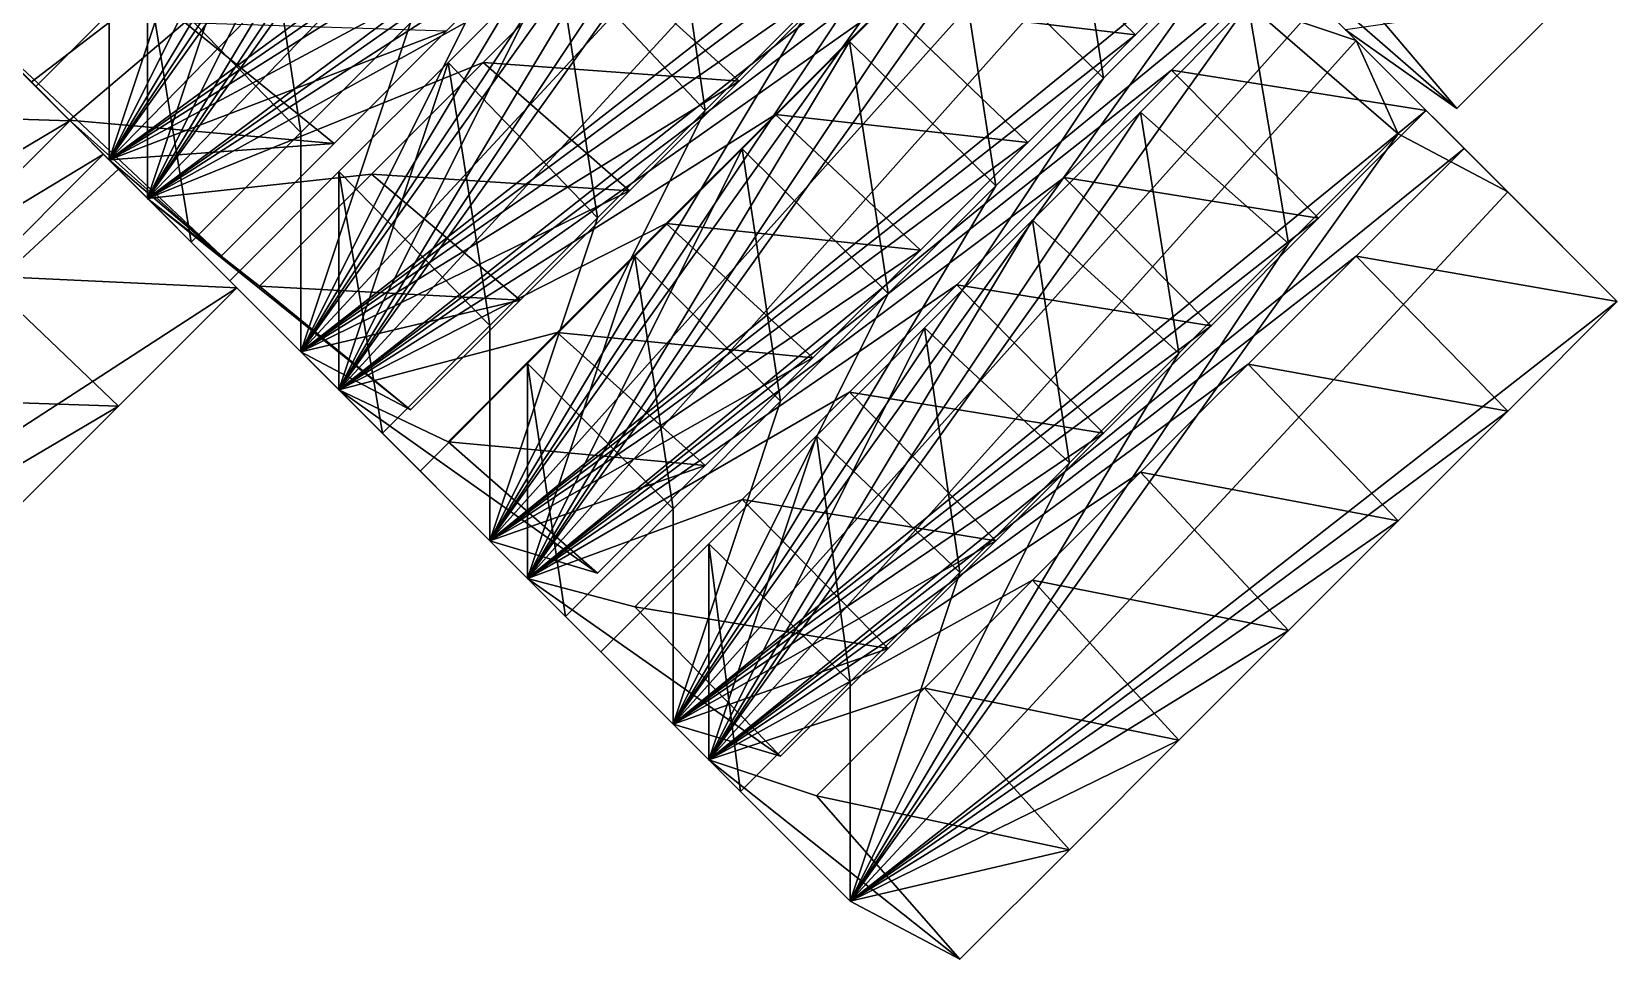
# Model space of a CAD drawing. Header units: metres. Extents: x 20449 to 20713, y 50397 to 50578.
# Drawn here: x 20554.83 to 20595.85, y 50404.11 to 50428.1 of the extents above; entities that cross this region are included whole.
import ezdxf

# ---------------------------------------------------------------- set-up
doc = ezdxf.new("R2010")
doc.units = ezdxf.units.M

msp = doc.modelspace()

# ---------------------------------------------------------------- linework, layer by layer
at = {"layer": 'ST_500_08'}
for points in [[(20572.349, 50409.267, 520), (20583.516, 50426.017, 520), (20586.308, 50428.809, 520)], [(20572.349, 50409.267, 520), (20586.308, 50428.809, 520), (20589.099, 50427.871, 520)], [(20587.349, 50422.619, 500), (20586.308, 50428.809, 520), (20583.516, 50426.017, 520)], [(20587.349, 50422.619, 500), (20590.184, 50425.454, 500), (20586.308, 50428.809, 520)], [(20590.184, 50425.454, 500), (20589.099, 50427.871, 520), (20586.308, 50428.809, 520)], [(20572.349, 50409.267, 520), (20589.099, 50427.871, 520), (20591.891, 50425.079, 520)], [(20590.184, 50425.454, 500), (20593.019, 50423.951, 500), (20589.099, 50427.871, 520)], [(20593.019, 50423.951, 500), (20591.891, 50425.079, 520), (20589.099, 50427.871, 520)], [(20572.349, 50409.267, 520), (20580.724, 50423.226, 520), (20583.516, 50426.017, 520)], [(20584.513, 50419.784, 500), (20583.516, 50426.017, 520), (20580.724, 50423.226, 520)], [(20584.513, 50419.784, 500), (20587.349, 50422.619, 500), (20583.516, 50426.017, 520)], [(20576.008, 50405.607, 500), (20590.184, 50425.454, 500), (20587.349, 50422.619, 500)], [(20576.008, 50405.607, 500), (20593.019, 50423.951, 500), (20590.184, 50425.454, 500)], [(20572.349, 50409.267, 520), (20591.891, 50425.079, 520), (20589.099, 50422.288, 520)], [(20595.854, 50421.116, 500), (20589.099, 50422.288, 520), (20591.891, 50425.079, 520)], [(20593.019, 50423.951, 500), (20595.854, 50421.116, 500), (20591.891, 50425.079, 520)], [(20576.008, 50405.607, 500), (20595.854, 50421.116, 500), (20593.019, 50423.951, 500)], [(20572.349, 50409.267, 520), (20577.932, 50420.434, 520), (20580.724, 50423.226, 520)], [(20581.678, 50416.948, 500), (20580.724, 50423.226, 520), (20577.932, 50420.434, 520)], [(20581.678, 50416.948, 500), (20584.513, 50419.784, 500), (20580.724, 50423.226, 520)], [(20576.008, 50405.607, 500), (20587.349, 50422.619, 500), (20584.513, 50419.784, 500)], [(20572.349, 50409.267, 520), (20589.099, 50422.288, 520), (20586.308, 50419.496, 520)], [(20593.019, 50418.281, 500), (20586.308, 50419.496, 520), (20589.099, 50422.288, 520)], [(20595.854, 50421.116, 500), (20593.019, 50418.281, 500), (20589.099, 50422.288, 520)], [(20576.008, 50405.607, 500), (20593.019, 50418.281, 500), (20595.854, 50421.116, 500)], [(20572.349, 50409.267, 520), (20575.14, 50417.642, 520), (20577.932, 50420.434, 520)], [(20578.843, 50414.113, 500), (20577.932, 50420.434, 520), (20575.14, 50417.642, 520)], [(20578.843, 50414.113, 500), (20581.678, 50416.948, 500), (20577.932, 50420.434, 520)], [(20576.008, 50405.607, 500), (20584.513, 50419.784, 500), (20581.678, 50416.948, 500)], [(20572.349, 50409.267, 520), (20586.308, 50419.496, 520), (20583.516, 50416.704, 520)], [(20590.184, 50415.446, 500), (20583.516, 50416.704, 520), (20586.308, 50419.496, 520)], [(20593.019, 50418.281, 500), (20590.184, 50415.446, 500), (20586.308, 50419.496, 520)], [(20576.008, 50405.607, 500), (20590.184, 50415.446, 500), (20593.019, 50418.281, 500)], [(20576.008, 50411.278, 500), (20575.14, 50417.642, 520), (20572.349, 50414.85, 520)], [(20572.349, 50409.267, 520), (20572.349, 50414.85, 520), (20575.14, 50417.642, 520)], [(20576.008, 50411.278, 500), (20578.843, 50414.113, 500), (20575.14, 50417.642, 520)], [(20572.349, 50409.267, 520), (20583.516, 50416.704, 520), (20580.724, 50413.912, 520)], [(20576.008, 50405.607, 500), (20581.678, 50416.948, 500), (20578.843, 50414.113, 500)], [(20587.349, 50412.611, 500), (20580.724, 50413.912, 520), (20583.516, 50416.704, 520)], [(20590.184, 50415.446, 500), (20587.349, 50412.611, 500), (20583.516, 50416.704, 520)], [(20576.008, 50405.607, 500), (20587.349, 50412.611, 500), (20590.184, 50415.446, 500)], [(20573.173, 50408.443, 500), (20572.349, 50414.85, 520), (20569.557, 50412.058, 520)], [(20572.349, 50409.267, 520), (20569.557, 50412.058, 520), (20572.349, 50414.85, 520)], [(20573.173, 50408.443, 500), (20576.008, 50411.278, 500), (20572.349, 50414.85, 520)], [(20572.349, 50409.267, 520), (20580.724, 50413.912, 520), (20577.932, 50411.12, 520)], [(20576.008, 50405.607, 500), (20578.843, 50414.113, 500), (20576.008, 50411.278, 500)], [(20584.513, 50409.775, 500), (20577.932, 50411.12, 520), (20580.724, 50413.912, 520)], [(20587.349, 50412.611, 500), (20584.513, 50409.775, 500), (20580.724, 50413.912, 520)], [(20576.008, 50405.607, 500), (20584.513, 50409.775, 500), (20587.349, 50412.611, 500)], [(20576.008, 50405.607, 500), (20573.173, 50408.443, 500), (20569.557, 50412.058, 520)], [(20576.008, 50405.607, 500), (20569.557, 50412.058, 520), (20572.349, 50409.267, 520)], [(20577.932, 50411.12, 520), (20575.14, 50408.329, 520), (20572.349, 50409.267, 520)], [(20576.008, 50405.607, 500), (20576.008, 50411.278, 500), (20573.173, 50408.443, 500)], [(20581.678, 50406.94, 500), (20575.14, 50408.329, 520), (20577.932, 50411.12, 520)], [(20584.513, 50409.775, 500), (20581.678, 50406.94, 500), (20577.932, 50411.12, 520)], [(20576.008, 50405.607, 500), (20581.678, 50406.94, 500), (20584.513, 50409.775, 500)], [(20578.843, 50404.105, 500), (20576.008, 50405.607, 500), (20572.349, 50409.267, 520)], [(20578.843, 50404.105, 500), (20572.349, 50409.267, 520), (20575.14, 50408.329, 520)], [(20581.678, 50406.94, 500), (20578.843, 50404.105, 500), (20575.14, 50408.329, 520)], [(20581.678, 50406.94, 500), (20576.008, 50405.607, 500), (20578.843, 50404.105, 500)]]:
    msp.add_3dface(points, dxfattribs=at)
at = {"layer": 'ST_525_08'}
for points in [[(20567.657, 50413.958, 545), (20578.764, 50430.618, 545), (20581.541, 50433.394, 545)], [(20567.657, 50413.958, 545), (20581.541, 50433.394, 545), (20584.317, 50432.653, 545)], [(20582.56, 50426.891, 525), (20581.541, 50433.394, 545), (20578.764, 50430.618, 545)], [(20582.56, 50426.891, 525), (20585.344, 50429.675, 525), (20581.541, 50433.394, 545)], [(20567.657, 50413.958, 545), (20584.317, 50432.653, 545), (20587.094, 50429.877, 545)], [(20567.657, 50413.958, 545), (20575.987, 50427.841, 545), (20578.764, 50430.618, 545)], [(20579.777, 50424.107, 525), (20578.764, 50430.618, 545), (20575.987, 50427.841, 545)], [(20579.777, 50424.107, 525), (20582.56, 50426.891, 525), (20578.764, 50430.618, 545)], [(20567.657, 50413.958, 545), (20587.094, 50429.877, 545), (20584.317, 50427.1, 545)], [(20590.911, 50426.059, 525), (20584.317, 50427.1, 545), (20587.094, 50429.877, 545)], [(20588.128, 50428.843, 525), (20590.911, 50426.059, 525), (20587.094, 50429.877, 545)], [(20571.426, 50410.189, 525), (20585.344, 50429.675, 525), (20582.56, 50426.891, 525)], [(20571.426, 50410.189, 525), (20588.128, 50428.843, 525), (20585.344, 50429.675, 525)], [(20571.426, 50410.189, 525), (20590.911, 50426.059, 525), (20588.128, 50428.843, 525)], [(20567.657, 50413.958, 545), (20573.211, 50425.064, 545), (20575.987, 50427.841, 545)], [(20576.993, 50421.324, 525), (20575.987, 50427.841, 545), (20573.211, 50425.064, 545)], [(20576.993, 50421.324, 525), (20579.777, 50424.107, 525), (20575.987, 50427.841, 545)], [(20567.657, 50413.958, 545), (20584.317, 50427.1, 545), (20581.541, 50424.323, 545)], [(20588.128, 50423.276, 525), (20581.541, 50424.323, 545), (20584.317, 50427.1, 545)], [(20590.911, 50426.059, 525), (20588.128, 50423.276, 525), (20584.317, 50427.1, 545)], [(20571.426, 50410.189, 525), (20582.56, 50426.891, 525), (20579.777, 50424.107, 525)], [(20571.426, 50410.189, 525), (20588.128, 50423.276, 525), (20590.911, 50426.059, 525)], [(20567.657, 50413.958, 545), (20570.434, 50422.288, 545), (20573.211, 50425.064, 545)], [(20574.209, 50418.54, 525), (20573.211, 50425.064, 545), (20570.434, 50422.288, 545)], [(20574.209, 50418.54, 525), (20576.993, 50421.324, 525), (20573.211, 50425.064, 545)], [(20567.657, 50413.958, 545), (20581.541, 50424.323, 545), (20578.764, 50421.547, 545)], [(20571.426, 50410.189, 525), (20579.777, 50424.107, 525), (20576.993, 50421.324, 525)], [(20585.344, 50420.492, 525), (20578.764, 50421.547, 545), (20581.541, 50424.323, 545)], [(20588.128, 50423.276, 525), (20585.344, 50420.492, 525), (20581.541, 50424.323, 545)], [(20571.426, 50410.189, 525), (20585.344, 50420.492, 525), (20588.128, 50423.276, 525)], [(20571.426, 50415.757, 525), (20570.434, 50422.288, 545), (20567.657, 50419.511, 545)], [(20567.657, 50413.958, 545), (20567.657, 50419.511, 545), (20570.434, 50422.288, 545)], [(20571.426, 50415.757, 525), (20574.209, 50418.54, 525), (20570.434, 50422.288, 545)], [(20567.657, 50413.958, 545), (20578.764, 50421.547, 545), (20575.987, 50418.77, 545)], [(20571.426, 50410.189, 525), (20576.993, 50421.324, 525), (20574.209, 50418.54, 525)], [(20582.56, 50417.709, 525), (20575.987, 50418.77, 545), (20578.764, 50421.547, 545)], [(20585.344, 50420.492, 525), (20582.56, 50417.709, 525), (20578.764, 50421.547, 545)], [(20571.426, 50410.189, 525), (20582.56, 50417.709, 525), (20585.344, 50420.492, 525)], [(20568.642, 50412.973, 525), (20567.657, 50419.511, 545), (20564.881, 50416.734, 545)], [(20567.657, 50413.958, 545), (20564.881, 50416.734, 545), (20567.657, 50419.511, 545)], [(20568.642, 50412.973, 525), (20571.426, 50415.757, 525), (20567.657, 50419.511, 545)], [(20567.657, 50413.958, 545), (20575.987, 50418.77, 545), (20573.211, 50415.994, 545)], [(20579.777, 50414.925, 525), (20573.211, 50415.994, 545), (20575.987, 50418.77, 545)], [(20582.56, 50417.709, 525), (20579.777, 50414.925, 525), (20575.987, 50418.77, 545)], [(20571.426, 50410.189, 525), (20574.209, 50418.54, 525), (20571.426, 50415.757, 525)], [(20571.426, 50410.189, 525), (20579.777, 50414.925, 525), (20582.56, 50417.709, 525)], [(20571.426, 50410.189, 525), (20568.642, 50412.973, 525), (20564.881, 50416.734, 545)], [(20571.426, 50410.189, 525), (20564.881, 50416.734, 545), (20567.657, 50413.958, 545)], [(20573.211, 50415.994, 545), (20570.434, 50413.217, 545), (20567.657, 50413.958, 545)], [(20576.993, 50412.141, 525), (20570.434, 50413.217, 545), (20573.211, 50415.994, 545)], [(20579.777, 50414.925, 525), (20576.993, 50412.141, 525), (20573.211, 50415.994, 545)], [(20571.426, 50410.189, 525), (20571.426, 50415.757, 525), (20568.642, 50412.973, 525)], [(20571.426, 50410.189, 525), (20576.993, 50412.141, 525), (20579.777, 50414.925, 525)], [(20574.209, 50409.358, 525), (20571.426, 50410.189, 525), (20567.657, 50413.958, 545)], [(20574.209, 50409.358, 525), (20567.657, 50413.958, 545), (20570.434, 50413.217, 545)], [(20576.993, 50412.141, 525), (20574.209, 50409.358, 525), (20570.434, 50413.217, 545)], [(20576.993, 50412.141, 525), (20571.426, 50410.189, 525), (20574.209, 50409.358, 525)]]:
    msp.add_3dface(points, dxfattribs=at)
at = {"layer": 'ST_525_09'}
for points in [[(20591.701, 50426.107, 525), (20588.825, 50428.146, 525), (20585.2, 50431.771, 545)], [(20591.701, 50426.107, 525), (20585.2, 50431.771, 545), (20588.022, 50430.444, 545)], [(20594.578, 50428.983, 525), (20591.701, 50426.107, 525), (20588.022, 50430.444, 545)], [(20594.578, 50428.983, 525), (20588.825, 50428.146, 525), (20591.701, 50426.107, 525)]]:
    msp.add_3dface(points, dxfattribs=at)
at = {"layer": 'ST_550_08'}
for points in [[(20562.782, 50418.834, 570), (20574.074, 50435.772, 570), (20576.897, 50438.595, 570)], [(20562.782, 50418.834, 570), (20576.897, 50438.595, 570), (20579.72, 50437.251, 570)], [(20562.782, 50418.834, 570), (20579.72, 50437.251, 570), (20582.543, 50434.428, 570)], [(20562.782, 50418.834, 570), (20571.251, 50432.949, 570), (20574.074, 50435.772, 570)], [(20562.782, 50418.834, 570), (20582.543, 50434.428, 570), (20579.72, 50431.605, 570)], [(20566.689, 50414.926, 550), (20580.607, 50434.412, 550), (20577.824, 50431.629, 550)], [(20566.689, 50414.926, 550), (20583.391, 50433.579, 550), (20580.607, 50434.412, 550)], [(20566.689, 50414.926, 550), (20586.175, 50430.796, 550), (20583.391, 50433.579, 550)], [(20562.782, 50418.834, 570), (20568.428, 50430.126, 570), (20571.251, 50432.949, 570)], [(20572.256, 50426.061, 550), (20571.251, 50432.949, 570), (20568.428, 50430.126, 570)], [(20572.256, 50426.061, 550), (20575.04, 50428.845, 550), (20571.251, 50432.949, 570)], [(20562.782, 50418.834, 570), (20579.72, 50431.605, 570), (20576.897, 50428.782, 570)], [(20566.689, 50414.926, 550), (20577.824, 50431.629, 550), (20575.04, 50428.845, 550)], [(20583.391, 50428.012, 550), (20576.897, 50428.782, 570), (20579.72, 50431.605, 570)], [(20586.175, 50430.796, 550), (20583.391, 50428.012, 550), (20579.72, 50431.605, 570)], [(20566.689, 50414.926, 550), (20583.391, 50428.012, 550), (20586.175, 50430.796, 550)], [(20562.782, 50418.834, 570), (20565.605, 50427.303, 570), (20568.428, 50430.126, 570)], [(20569.473, 50423.278, 550), (20568.428, 50430.126, 570), (20565.605, 50427.303, 570)], [(20569.473, 50423.278, 550), (20572.256, 50426.061, 550), (20568.428, 50430.126, 570)], [(20562.782, 50418.834, 570), (20576.897, 50428.782, 570), (20574.074, 50425.959, 570)], [(20566.689, 50414.926, 550), (20575.04, 50428.845, 550), (20572.256, 50426.061, 550)], [(20580.607, 50425.228, 550), (20574.074, 50425.959, 570), (20576.897, 50428.782, 570)], [(20583.391, 50428.012, 550), (20580.607, 50425.228, 550), (20576.897, 50428.782, 570)], [(20566.689, 50414.926, 550), (20580.607, 50425.228, 550), (20583.391, 50428.012, 550)], [(20566.689, 50420.494, 550), (20565.605, 50427.303, 570), (20562.782, 50424.48, 570)], [(20562.782, 50418.834, 570), (20562.782, 50424.48, 570), (20565.605, 50427.303, 570)], [(20566.689, 50420.494, 550), (20569.473, 50423.278, 550), (20565.605, 50427.303, 570)], [(20562.782, 50418.834, 570), (20574.074, 50425.959, 570), (20571.251, 50423.136, 570)], [(20566.689, 50414.926, 550), (20572.256, 50426.061, 550), (20569.473, 50423.278, 550)], [(20577.824, 50422.445, 550), (20571.251, 50423.136, 570), (20574.074, 50425.959, 570)], [(20580.607, 50425.228, 550), (20577.824, 50422.445, 550), (20574.074, 50425.959, 570)], [(20566.689, 50414.926, 550), (20577.824, 50422.445, 550), (20580.607, 50425.228, 550)], [(20563.905, 50417.71, 550), (20562.782, 50424.48, 570), (20559.959, 50421.657, 570)], [(20562.782, 50418.834, 570), (20559.959, 50421.657, 570), (20562.782, 50424.48, 570)], [(20563.905, 50417.71, 550), (20566.689, 50420.494, 550), (20562.782, 50424.48, 570)], [(20566.689, 50414.926, 550), (20569.473, 50423.278, 550), (20566.689, 50420.494, 550)], [(20562.782, 50418.834, 570), (20571.251, 50423.136, 570), (20568.428, 50420.313, 570)], [(20575.04, 50419.661, 550), (20568.428, 50420.313, 570), (20571.251, 50423.136, 570)], [(20577.824, 50422.445, 550), (20575.04, 50419.661, 550), (20571.251, 50423.136, 570)], [(20566.689, 50414.926, 550), (20575.04, 50419.661, 550), (20577.824, 50422.445, 550)], [(20566.689, 50414.926, 550), (20563.905, 50417.71, 550), (20559.959, 50421.657, 570)], [(20566.689, 50414.926, 550), (20559.959, 50421.657, 570), (20562.782, 50418.834, 570)], [(20566.689, 50414.926, 550), (20566.689, 50420.494, 550), (20563.905, 50417.71, 550)], [(20568.428, 50420.313, 570), (20565.605, 50417.49, 570), (20562.782, 50418.834, 570)], [(20572.256, 50416.877, 550), (20565.605, 50417.49, 570), (20568.428, 50420.313, 570)], [(20575.04, 50419.661, 550), (20572.256, 50416.877, 550), (20568.428, 50420.313, 570)], [(20566.689, 50414.926, 550), (20572.256, 50416.877, 550), (20575.04, 50419.661, 550)], [(20569.473, 50414.094, 550), (20566.689, 50414.926, 550), (20562.782, 50418.834, 570)], [(20569.473, 50414.094, 550), (20562.782, 50418.834, 570), (20565.605, 50417.49, 570)], [(20572.256, 50416.877, 550), (20569.473, 50414.094, 550), (20565.605, 50417.49, 570)], [(20572.256, 50416.877, 550), (20566.689, 50414.926, 550), (20569.473, 50414.094, 550)]]:
    msp.add_3dface(points, dxfattribs=at)
at = {"layer": 'ST_575_08'}
for points in [[(20557.831, 50423.784, 595), (20569.408, 50441.149, 595), (20572.302, 50444.043, 595)], [(20557.831, 50423.784, 595), (20572.302, 50444.043, 595), (20575.196, 50441.774, 595)], [(20557.831, 50423.784, 595), (20575.196, 50441.774, 595), (20578.09, 50438.88, 595)], [(20557.831, 50423.784, 595), (20566.514, 50438.254, 595), (20569.408, 50441.149, 595)], [(20561.797, 50419.818, 575), (20575.974, 50439.666, 575), (20573.139, 50436.831, 575)], [(20561.797, 50419.818, 575), (20578.809, 50438.161, 575), (20575.974, 50439.666, 575)], [(20557.831, 50423.784, 595), (20578.09, 50438.88, 595), (20575.196, 50435.986, 595)], [(20557.831, 50423.784, 595), (20563.62, 50435.36, 595), (20566.514, 50438.254, 595)], [(20561.797, 50419.818, 575), (20581.645, 50435.326, 575), (20578.809, 50438.161, 575)], [(20561.797, 50419.818, 575), (20573.139, 50436.831, 575), (20570.303, 50433.995, 575)], [(20557.831, 50423.784, 595), (20575.196, 50435.986, 595), (20572.302, 50433.092, 595)], [(20557.831, 50423.784, 595), (20560.726, 50432.466, 595), (20563.62, 50435.36, 595)], [(20561.797, 50419.818, 575), (20578.809, 50432.49, 575), (20581.645, 50435.326, 575)], [(20561.797, 50419.818, 575), (20570.303, 50433.995, 575), (20567.468, 50431.16, 575)], [(20557.831, 50423.784, 595), (20572.302, 50433.092, 595), (20569.408, 50430.198, 595)], [(20561.797, 50425.489, 575), (20560.726, 50432.466, 595), (20557.831, 50429.572, 595)], [(20557.831, 50423.784, 595), (20557.831, 50429.572, 595), (20560.726, 50432.466, 595)], [(20561.797, 50425.489, 575), (20564.632, 50428.324, 575), (20560.726, 50432.466, 595)], [(20561.797, 50419.818, 575), (20575.974, 50429.655, 575), (20578.809, 50432.49, 575)], [(20561.797, 50419.818, 575), (20567.468, 50431.16, 575), (20564.632, 50428.324, 575)], [(20557.831, 50423.784, 595), (20569.408, 50430.198, 595), (20566.514, 50427.304, 595)], [(20573.139, 50426.82, 575), (20566.514, 50427.304, 595), (20569.408, 50430.198, 595)], [(20575.974, 50429.655, 575), (20573.139, 50426.82, 575), (20569.408, 50430.198, 595)], [(20558.962, 50422.654, 575), (20557.831, 50429.572, 595), (20554.937, 50426.678, 595)], [(20557.831, 50423.784, 595), (20554.937, 50426.678, 595), (20557.831, 50429.572, 595)], [(20558.962, 50422.654, 575), (20561.797, 50425.489, 575), (20557.831, 50429.572, 595)], [(20561.797, 50419.818, 575), (20573.139, 50426.82, 575), (20575.974, 50429.655, 575)], [(20561.797, 50419.818, 575), (20564.632, 50428.324, 575), (20561.797, 50425.489, 575)], [(20557.831, 50423.784, 595), (20566.514, 50427.304, 595), (20563.62, 50424.41, 595)], [(20570.303, 50423.984, 575), (20563.62, 50424.41, 595), (20566.514, 50427.304, 595)], [(20573.139, 50426.82, 575), (20570.303, 50423.984, 575), (20566.514, 50427.304, 595)], [(20561.797, 50419.818, 575), (20558.962, 50422.654, 575), (20554.937, 50426.678, 595)], [(20561.797, 50419.818, 575), (20554.937, 50426.678, 595), (20557.831, 50423.784, 595)], [(20561.797, 50419.818, 575), (20570.303, 50423.984, 575), (20573.139, 50426.82, 575)], [(20561.797, 50419.818, 575), (20561.797, 50425.489, 575), (20558.962, 50422.654, 575)], [(20563.62, 50424.41, 595), (20560.726, 50421.515, 595), (20557.831, 50423.784, 595)], [(20567.468, 50421.149, 575), (20560.726, 50421.515, 595), (20563.62, 50424.41, 595)], [(20570.303, 50423.984, 575), (20567.468, 50421.149, 575), (20563.62, 50424.41, 595)], [(20564.632, 50418.313, 575), (20561.797, 50419.818, 575), (20557.831, 50423.784, 595)], [(20564.632, 50418.313, 575), (20557.831, 50423.784, 595), (20560.726, 50421.515, 595)], [(20561.797, 50419.818, 575), (20567.468, 50421.149, 575), (20570.303, 50423.984, 575)], [(20567.468, 50421.149, 575), (20564.632, 50418.313, 575), (20560.726, 50421.515, 595)], [(20567.468, 50421.149, 575), (20561.797, 50419.818, 575), (20564.632, 50418.313, 575)]]:
    msp.add_3dface(points, dxfattribs=at)
at = {"layer": 'ST_600_07'}
for points in [[(20534.659, 50411.601, 620), (20553.54, 50428.075, 620), (20556.687, 50424.928, 620)], [(20554.015, 50427.6, 600), (20557.078, 50424.537, 600), (20553.54, 50428.075, 620)], [(20557.078, 50424.537, 600), (20556.687, 50424.928, 620), (20553.54, 50428.075, 620)], [(20538.7, 50407.56, 600), (20557.078, 50424.537, 600), (20554.015, 50427.6, 600)], [(20534.659, 50411.601, 620), (20556.687, 50424.928, 620), (20553.54, 50421.781, 620)], [(20560.141, 50421.474, 600), (20553.54, 50421.781, 620), (20556.687, 50424.928, 620)], [(20557.078, 50424.537, 600), (20560.141, 50421.474, 600), (20556.687, 50424.928, 620)], [(20538.7, 50407.56, 600), (20560.141, 50421.474, 600), (20557.078, 50424.537, 600)], [(20557.078, 50418.412, 600), (20550.393, 50418.635, 620), (20553.54, 50421.781, 620)], [(20560.141, 50421.474, 600), (20557.078, 50418.412, 600), (20553.54, 50421.781, 620)], [(20538.7, 50407.56, 600), (20557.078, 50418.412, 600), (20560.141, 50421.474, 600)], [(20538.7, 50407.56, 600), (20554.015, 50415.349, 600), (20557.078, 50418.412, 600)], [(20557.078, 50418.412, 600), (20554.015, 50415.349, 600), (20550.393, 50418.635, 620)]]:
    msp.add_3dface(points, dxfattribs=at)
at = {"layer": 'ST_600_08'}
for points in [[(20556.834, 50424.781, 600), (20571.388, 50445.157, 600), (20568.477, 50442.246, 600)], [(20556.834, 50424.781, 600), (20574.299, 50442.671, 600), (20571.388, 50445.157, 600)], [(20556.834, 50424.781, 600), (20577.21, 50439.761, 600), (20574.299, 50442.671, 600)], [(20556.834, 50424.781, 600), (20568.477, 50442.246, 600), (20565.567, 50439.335, 600)], [(20556.834, 50424.781, 600), (20574.299, 50436.85, 600), (20577.21, 50439.761, 600)], [(20556.834, 50424.781, 600), (20565.567, 50439.335, 600), (20562.656, 50436.425, 600)], [(20556.834, 50424.781, 600), (20571.388, 50433.939, 600), (20574.299, 50436.85, 600)], [(20556.834, 50424.781, 600), (20562.656, 50436.425, 600), (20559.745, 50433.514, 600)], [(20553.923, 50427.692, 600), (20556.834, 50430.603, 600), (20552.825, 50434.759, 620)], [(20556.834, 50424.781, 600), (20568.477, 50431.028, 600), (20571.388, 50433.939, 600)], [(20556.834, 50424.781, 600), (20559.745, 50433.514, 600), (20556.834, 50430.603, 600)], [(20556.834, 50424.781, 600), (20553.923, 50427.692, 600), (20549.84, 50431.775, 620)], [(20556.834, 50424.781, 600), (20549.84, 50431.775, 620), (20552.825, 50428.791, 620)], [(20556.834, 50424.781, 600), (20565.567, 50428.117, 600), (20568.477, 50431.028, 600)], [(20556.834, 50424.781, 600), (20556.834, 50430.603, 600), (20553.923, 50427.692, 600)], [(20559.745, 50422.296, 600), (20556.834, 50424.781, 600), (20552.825, 50428.791, 620)], [(20559.745, 50422.296, 600), (20552.825, 50428.791, 620), (20555.809, 50425.806, 620)], [(20558.793, 50428.335, 620), (20555.809, 50425.806, 620), (20552.825, 50428.791, 620)], [(20562.656, 50425.206, 600), (20555.809, 50425.806, 620), (20558.793, 50428.335, 620)], [(20565.567, 50428.117, 600), (20562.656, 50425.206, 600), (20558.793, 50428.335, 620)], [(20556.834, 50424.781, 600), (20562.656, 50425.206, 600), (20565.567, 50428.117, 600)], [(20562.656, 50425.206, 600), (20559.745, 50422.296, 600), (20555.809, 50425.806, 620)], [(20562.656, 50425.206, 600), (20556.834, 50424.781, 600), (20559.745, 50422.296, 600)]]:
    msp.add_3dface(points, dxfattribs=at)
at = {"layer": 'ST_625_07'}
for points in [[(20555.823, 50425.792, 625), (20549.112, 50426.005, 645), (20552.361, 50429.254, 645)], [(20552.656, 50428.96, 625), (20555.823, 50425.792, 625), (20552.361, 50429.254, 645)], [(20533.649, 50412.611, 625), (20555.823, 50425.792, 625), (20552.656, 50428.96, 625)], [(20533.649, 50412.611, 625), (20552.656, 50422.624, 625), (20555.823, 50425.792, 625)], [(20555.823, 50425.792, 625), (20552.656, 50422.624, 625), (20549.112, 50426.005, 645)]]:
    msp.add_3dface(points, dxfattribs=at)
at = {"layer": 'ST_625_08'}
for points in [[(20557.826, 50429.106, 625), (20554.822, 50426.793, 625), (20550.869, 50430.746, 645)], [(20557.826, 50429.106, 625), (20551.818, 50429.797, 625), (20554.822, 50426.793, 625)]]:
    msp.add_3dface(points, dxfattribs=at)

doc.saveas('drawing.dxf')
